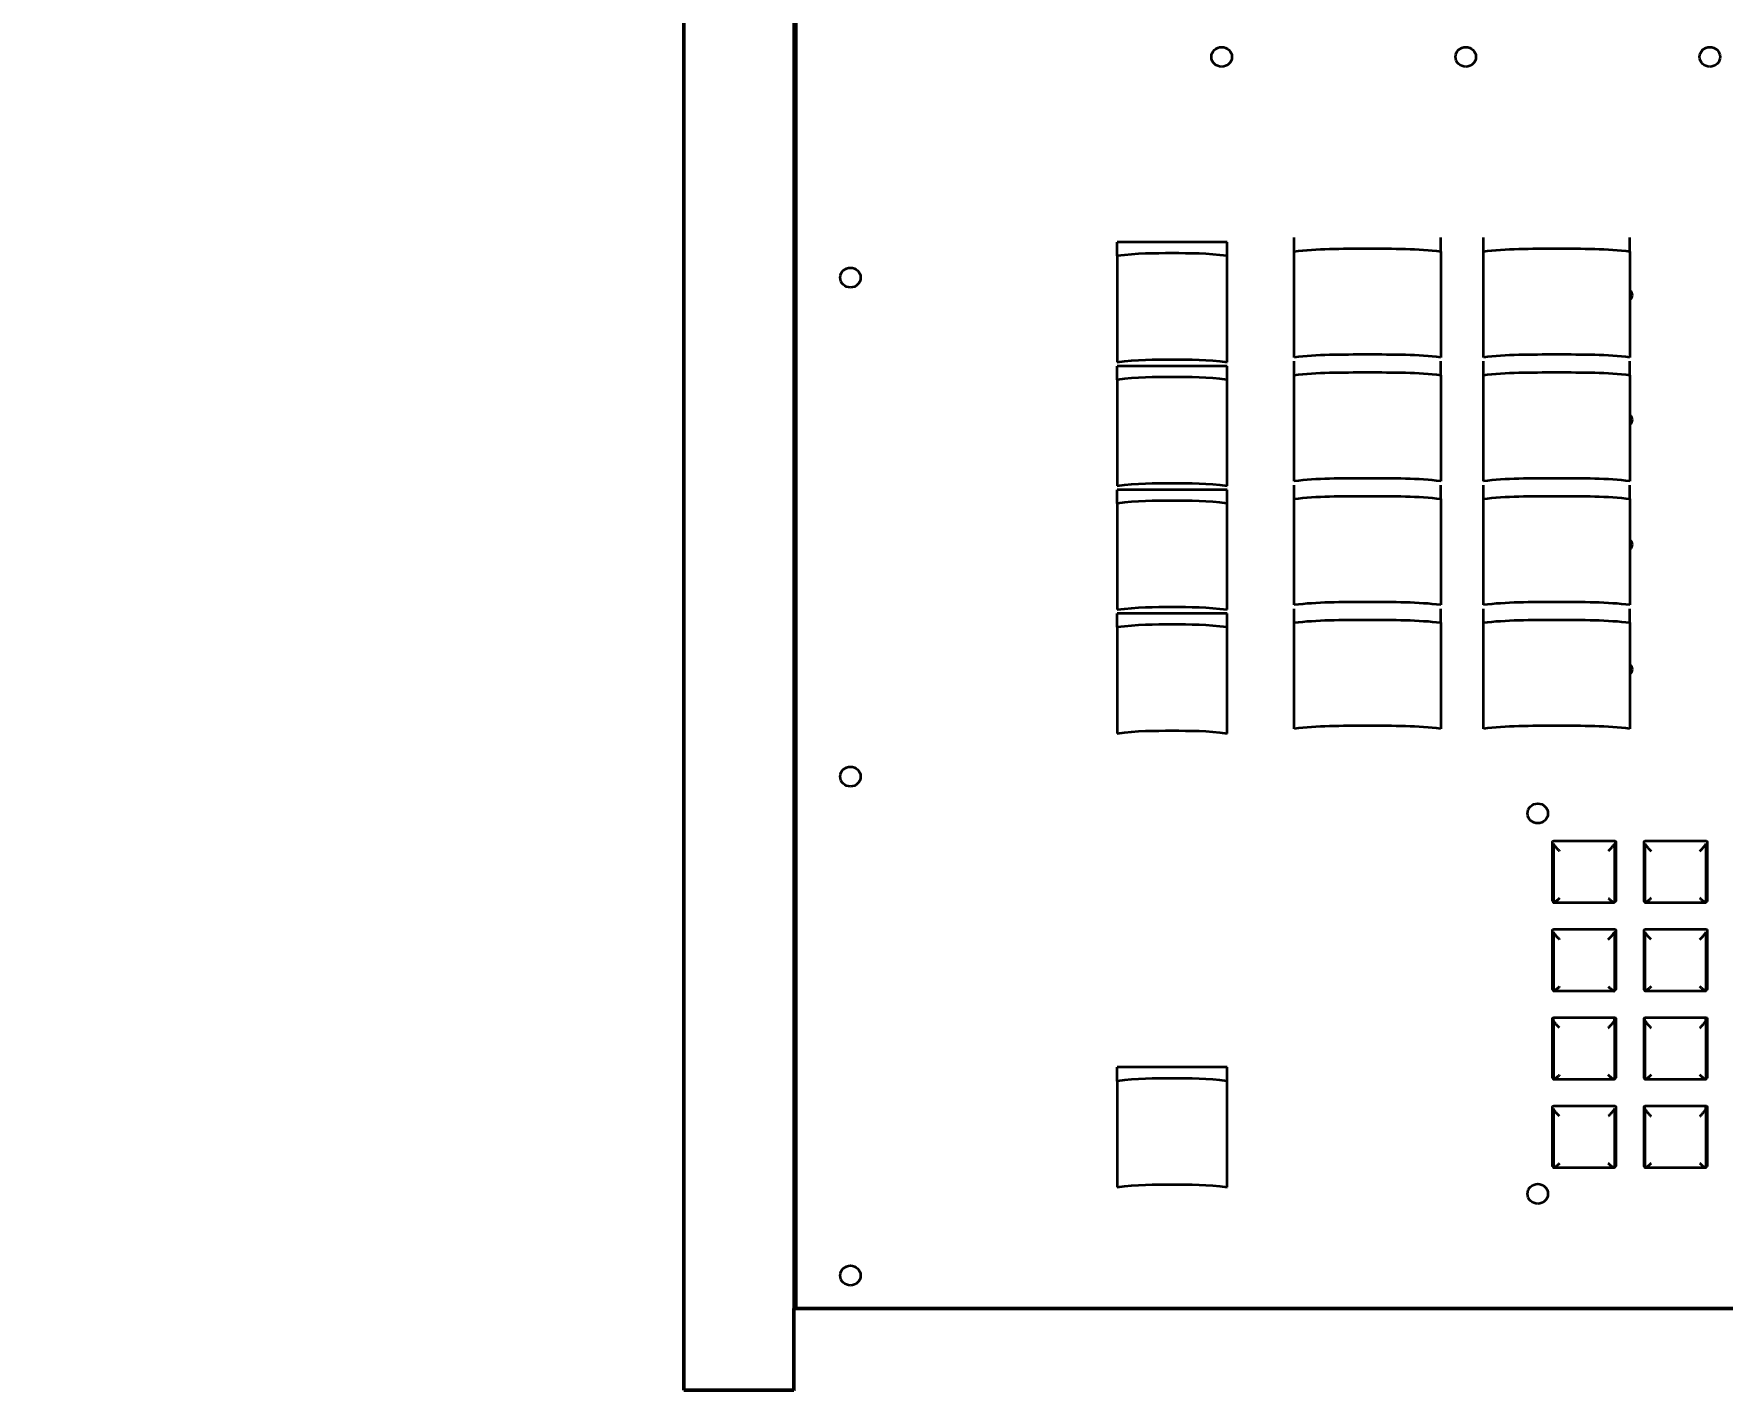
# Model space of a CAD drawing. Header units: inches. Extents: x 25 to 188, y -279 to -12.
# Drawn here: x 24.9 to 85.4, y -112.7 to -64 of the extents above; entities that cross this region are included whole.
import ezdxf

# ---------------------------------------------------------------- set-up
doc = ezdxf.new("R2010")
doc.units = ezdxf.units.IN
doc.header["$MEASUREMENT"] = 0
doc.layers.add('front panel', color=7, linetype='Continuous')

# ---------------------------------------------------------------- blocks, each defined once
blk = doc.blocks.new('block 3')
at = {"layer": 'front panel', "color": 7, "lineweight": 50, "true_color": 0xffffff}
for points in [[(48.207, -112.32), (48.207, -34.125)], [(52.146, -112.32), (52.146, -109.732)], [(52.226, -109.732), (157.846, -109.732)], [(52.146, -112.665), (48.207, -112.665)]]:
    blk.add_lwpolyline(points, dxfattribs=at)
at = {"layer": 'front panel', "color": 7, "lineweight": 35, "true_color": 0xffffff}
for points in [[(48.207, -112.32), (48.207, -34.125)], [(52.146, -109.732), (52.146, -36.634)], [(52.226, -36.634), (52.226, -109.732)], [(70.092, -71.812), (70.092, -71.315)], [(75.345, -71.812), (75.345, -71.315)], [(76.877, -71.812), (76.877, -71.315)], [(82.13, -71.812), (82.13, -71.315)], [(63.746, -71.979), (63.746, -71.485)], [(67.685, -71.485), (63.746, -71.485)], [(63.746, -71.979), (63.746, -75.784)], [(67.685, -71.979), (67.685, -71.485)], [(67.685, -75.784), (67.685, -71.979)], [(70.092, -75.617), (70.092, -71.812)], [(75.345, -71.812), (75.345, -75.617)], [(76.877, -75.617), (76.877, -71.812)], [(82.13, -71.812), (82.13, -75.617)], [(63.746, -76.418), (63.746, -75.925)], [(67.685, -75.925), (63.746, -75.925)], [(67.685, -76.418), (67.685, -75.925)], [(70.092, -76.252), (70.092, -75.755)], [(70.092, -80.057), (70.092, -76.252)], [(75.345, -76.252), (75.345, -75.755)], [(75.345, -76.252), (75.345, -80.057)], [(76.877, -76.252), (76.877, -75.755)], [(76.877, -80.057), (76.877, -76.252)], [(82.13, -76.252), (82.13, -75.755)], [(82.13, -76.252), (82.13, -80.057)], [(63.746, -76.418), (63.746, -80.223)], [(67.685, -80.223), (67.685, -76.418)], [(63.746, -80.858), (63.746, -80.364)], [(67.685, -80.364), (63.746, -80.364)], [(67.685, -80.858), (67.685, -80.364)], [(70.092, -80.691), (70.092, -80.194)], [(75.345, -80.691), (75.345, -80.194)], [(76.877, -80.691), (76.877, -80.194)], [(82.13, -80.691), (82.13, -80.194)], [(63.746, -80.858), (63.746, -84.663)], [(67.685, -84.663), (67.685, -80.858)], [(70.092, -84.496), (70.092, -80.691)], [(75.345, -80.691), (75.345, -84.496)], [(76.877, -84.496), (76.877, -80.691)], [(82.13, -80.691), (82.13, -84.496)], [(70.092, -85.13), (70.092, -84.633)], [(75.345, -85.13), (75.345, -84.633)], [(76.877, -85.13), (76.877, -84.633)], [(82.13, -85.13), (82.13, -84.633)], [(63.746, -85.297), (63.746, -84.803)], [(67.685, -84.803), (63.746, -84.803)], [(63.746, -85.297), (63.746, -89.102)], [(67.685, -85.297), (67.685, -84.803)], [(67.685, -89.102), (67.685, -85.297)], [(70.092, -88.936), (70.092, -85.13)], [(75.345, -85.13), (75.345, -88.936)], [(76.877, -88.936), (76.877, -85.13)], [(82.13, -85.13), (82.13, -88.936)], [(79.357, -95.105), (79.357, -92.991)], [(79.384, -93.055), (79.384, -95.169)], [(79.396, -92.953), (81.584, -92.953)], [(81.573, -93.055), (81.573, -95.169)], [(81.623, -92.991), (81.623, -95.105)], [(82.635, -95.105), (82.635, -92.991)], [(82.667, -93.055), (82.667, -95.169)], [(82.674, -92.953), (84.863, -92.953)], [(84.856, -93.055), (84.856, -95.169)], [(84.901, -92.991), (84.901, -95.105)], [(81.566, -95.177), (79.392, -95.177)], [(81.584, -95.142), (81.573, -95.142)], [(84.848, -95.177), (82.675, -95.177)], [(84.863, -95.142), (84.856, -95.142)], [(79.357, -98.276), (79.357, -96.161)], [(79.384, -96.226), (79.384, -98.34)], [(79.396, -96.124), (81.584, -96.124)], [(81.573, -96.226), (81.573, -98.34)], [(81.623, -96.161), (81.623, -98.276)], [(82.635, -98.276), (82.635, -96.161)], [(82.667, -96.226), (82.667, -98.34)], [(82.674, -96.124), (84.863, -96.124)], [(84.856, -96.226), (84.856, -98.34)], [(84.901, -96.161), (84.901, -98.276)], [(81.566, -98.347), (79.392, -98.347)], [(81.584, -98.313), (81.573, -98.313)], [(84.848, -98.347), (82.675, -98.347)], [(84.863, -98.313), (84.856, -98.313)], [(79.384, -99.397), (79.384, -99.297)], [(79.396, -99.295), (81.584, -99.295)], [(81.573, -99.397), (81.573, -99.295)], [(82.667, -99.397), (82.667, -99.296)], [(82.674, -99.295), (84.863, -99.295)], [(84.856, -99.397), (84.856, -99.295)], [(79.357, -101.446), (79.357, -99.332)], [(79.384, -99.397), (79.384, -101.511)], [(81.573, -99.397), (81.573, -101.511)], [(81.623, -99.332), (81.623, -101.446)], [(82.635, -101.446), (82.635, -99.332)], [(82.667, -99.397), (82.667, -101.511)], [(84.856, -99.397), (84.856, -101.511)], [(84.901, -99.332), (84.901, -101.446)], [(63.746, -101.575), (63.746, -101.081)], [(67.685, -101.081), (63.746, -101.081)], [(67.685, -101.575), (67.685, -101.081)], [(63.746, -101.575), (63.746, -105.38)], [(67.685, -105.38), (67.685, -101.575)], [(81.566, -101.518), (79.392, -101.518)], [(81.584, -101.484), (81.573, -101.484)], [(84.848, -101.518), (82.675, -101.518)], [(84.863, -101.484), (84.856, -101.484)], [(79.357, -104.617), (79.357, -102.503)], [(79.384, -102.568), (79.384, -104.682)], [(79.396, -102.466), (81.584, -102.466)], [(81.573, -102.568), (81.573, -104.682)], [(81.623, -102.503), (81.623, -104.617)], [(82.635, -104.617), (82.635, -102.503)], [(82.667, -102.568), (82.667, -102.467)], [(82.667, -102.568), (82.667, -104.682)], [(82.674, -102.466), (84.863, -102.466)], [(84.856, -102.568), (84.856, -102.466)], [(84.856, -102.568), (84.856, -104.682)], [(84.901, -102.503), (84.901, -104.617)], [(81.566, -104.689), (79.392, -104.689)], [(81.584, -104.655), (81.573, -104.655)], [(84.848, -104.689), (82.675, -104.689)], [(84.863, -104.655), (84.856, -104.655)], [(52.146, -112.32), (52.146, -109.732)], [(52.226, -109.732), (157.846, -109.732)], [(52.146, -112.665), (48.207, -112.665)]]:
    blk.add_lwpolyline(points, dxfattribs=at)
at = {"layer": 'front panel', "color": 168, "lineweight": 50, "true_color": 0x0b0b0c}
blk.add_lwpolyline([(52.146, -109.732), (52.226, -109.732)], dxfattribs=at)
at = {"layer": 'front panel', "color": 168, "lineweight": 35, "true_color": 0x0b0b0c}
blk.add_lwpolyline([(52.146, -109.732), (52.226, -109.732)], dxfattribs=at)
at = {"layer": 'front panel', "color": 7, "lineweight": 35, "true_color": 0xffffff}
for points, knots in [([(67.121, -64.837), (67.121, -64.642), (67.286, -64.483), (67.488, -64.483), (67.69, -64.483), (67.855, -64.642), (67.855, -64.837)], [0, 0, 0, 0, 1, 1, 1, 2, 2, 2, 2]), ([(75.875, -64.837), (75.875, -64.642), (76.04, -64.483), (76.242, -64.483), (76.445, -64.483), (76.609, -64.642), (76.609, -64.837)], [0, 0, 0, 0, 1, 1, 1, 2, 2, 2, 2]), ([(84.63, -64.837), (84.63, -64.642), (84.794, -64.483), (84.997, -64.483), (85.199, -64.483), (85.363, -64.642), (85.363, -64.837)], [0, 0, 0, 0, 1, 1, 1, 2, 2, 2, 2]), ([(67.685, -71.979), (66.987, -71.882), (66.351, -71.882), (65.715, -71.882), (65.08, -71.882), (64.444, -71.882), (63.746, -71.979)], [0, 0, 0, 0, 1, 1, 1, 2, 2, 2, 2]), ([(70.092, -71.812), (70.882, -71.712), (71.8, -71.712), (72.719, -71.712), (73.637, -71.712), (74.556, -71.712), (75.345, -71.812)], [0, 0, 0, 0, 1, 1, 1, 2, 2, 2, 2]), ([(76.877, -71.812), (77.666, -71.712), (78.585, -71.712), (79.503, -71.712), (80.422, -71.712), (81.34, -71.712), (82.13, -71.812)], [0, 0, 0, 0, 1, 1, 1, 2, 2, 2, 2]), ([(53.808, -72.754), (53.808, -72.559), (53.973, -72.4), (54.175, -72.4), (54.377, -72.4), (54.542, -72.559), (54.542, -72.754)], [0, 0, 0, 0, 1, 1, 1, 2, 2, 2, 2]), ([(63.746, -75.784), (64.444, -75.687), (65.08, -75.687), (65.715, -75.687), (66.351, -75.687), (66.987, -75.687), (67.685, -75.784)], [0, 0, 0, 0, 1, 1, 1, 2, 2, 2, 2]), ([(75.345, -75.617), (74.556, -75.517), (73.637, -75.517), (72.719, -75.517), (71.8, -75.517), (70.882, -75.517), (70.092, -75.617)], [0, 0, 0, 0, 1, 1, 1, 2, 2, 2, 2]), ([(82.13, -75.617), (81.34, -75.517), (80.422, -75.517), (79.503, -75.517), (78.585, -75.517), (77.666, -75.517), (76.877, -75.617)], [0, 0, 0, 0, 1, 1, 1, 2, 2, 2, 2]), ([(70.092, -76.252), (70.882, -76.151), (71.8, -76.151), (72.719, -76.151), (73.637, -76.151), (74.556, -76.151), (75.345, -76.252)], [0, 0, 0, 0, 1, 1, 1, 2, 2, 2, 2]), ([(76.877, -76.252), (77.666, -76.151), (78.585, -76.151), (79.503, -76.151), (80.422, -76.151), (81.34, -76.151), (82.13, -76.252)], [0, 0, 0, 0, 1, 1, 1, 2, 2, 2, 2]), ([(67.685, -76.418), (66.987, -76.321), (66.351, -76.321), (65.715, -76.321), (65.08, -76.321), (64.444, -76.321), (63.746, -76.418)], [0, 0, 0, 0, 1, 1, 1, 2, 2, 2, 2]), ([(63.746, -80.223), (64.444, -80.126), (65.08, -80.126), (65.715, -80.126), (66.351, -80.126), (66.987, -80.126), (67.685, -80.223)], [0, 0, 0, 0, 1, 1, 1, 2, 2, 2, 2]), ([(75.345, -80.057), (74.556, -79.956), (73.637, -79.956), (72.719, -79.956), (71.8, -79.956), (70.882, -79.956), (70.092, -80.057)], [0, 0, 0, 0, 1, 1, 1, 2, 2, 2, 2]), ([(82.13, -80.057), (81.34, -79.956), (80.422, -79.956), (79.503, -79.956), (78.585, -79.956), (77.666, -79.956), (76.877, -80.057)], [0, 0, 0, 0, 1, 1, 1, 2, 2, 2, 2]), ([(67.685, -80.858), (66.987, -80.76), (66.351, -80.76), (65.715, -80.76), (65.08, -80.76), (64.444, -80.76), (63.746, -80.858)], [0, 0, 0, 0, 1, 1, 1, 2, 2, 2, 2]), ([(70.092, -80.691), (70.882, -80.591), (71.8, -80.591), (72.719, -80.591), (73.637, -80.591), (74.556, -80.591), (75.345, -80.691)], [0, 0, 0, 0, 1, 1, 1, 2, 2, 2, 2]), ([(76.877, -80.691), (77.666, -80.591), (78.585, -80.591), (79.503, -80.591), (80.422, -80.591), (81.34, -80.591), (82.13, -80.691)], [0, 0, 0, 0, 1, 1, 1, 2, 2, 2, 2]), ([(63.746, -84.663), (64.444, -84.566), (65.08, -84.566), (65.715, -84.566), (66.351, -84.566), (66.987, -84.566), (67.685, -84.663)], [0, 0, 0, 0, 1, 1, 1, 2, 2, 2, 2]), ([(75.345, -84.496), (74.556, -84.396), (73.637, -84.396), (72.719, -84.396), (71.8, -84.396), (70.882, -84.396), (70.092, -84.496)], [0, 0, 0, 0, 1, 1, 1, 2, 2, 2, 2]), ([(82.13, -84.496), (81.34, -84.396), (80.422, -84.396), (79.503, -84.396), (78.585, -84.396), (77.666, -84.396), (76.877, -84.496)], [0, 0, 0, 0, 1, 1, 1, 2, 2, 2, 2]), ([(67.685, -85.297), (66.987, -85.2), (66.351, -85.2), (65.715, -85.2), (65.08, -85.2), (64.444, -85.2), (63.746, -85.297)], [0, 0, 0, 0, 1, 1, 1, 2, 2, 2, 2]), ([(70.092, -85.13), (70.882, -85.03), (71.8, -85.03), (72.719, -85.03), (73.637, -85.03), (74.556, -85.03), (75.345, -85.13)], [0, 0, 0, 0, 1, 1, 1, 2, 2, 2, 2]), ([(76.877, -85.13), (77.666, -85.03), (78.585, -85.03), (79.503, -85.03), (80.422, -85.03), (81.34, -85.03), (82.13, -85.13)], [0, 0, 0, 0, 1, 1, 1, 2, 2, 2, 2]), ([(63.746, -89.102), (64.444, -89.005), (65.08, -89.005), (65.715, -89.005), (66.351, -89.005), (66.987, -89.005), (67.685, -89.102)], [0, 0, 0, 0, 1, 1, 1, 2, 2, 2, 2]), ([(75.345, -88.936), (74.556, -88.835), (73.637, -88.835), (72.719, -88.835), (71.8, -88.835), (70.882, -88.835), (70.092, -88.936)], [0, 0, 0, 0, 1, 1, 1, 2, 2, 2, 2]), ([(82.13, -88.936), (81.34, -88.835), (80.422, -88.835), (79.503, -88.835), (78.585, -88.835), (77.666, -88.835), (76.877, -88.936)], [0, 0, 0, 0, 1, 1, 1, 2, 2, 2, 2]), ([(53.808, -90.652), (53.808, -90.457), (53.973, -90.298), (54.175, -90.298), (54.377, -90.298), (54.542, -90.457), (54.542, -90.652)], [0, 0, 0, 0, 1, 1, 1, 2, 2, 2, 2]), ([(78.457, -91.972), (78.457, -91.776), (78.622, -91.617), (78.824, -91.617), (79.026, -91.617), (79.191, -91.776), (79.191, -91.972)], [0, 0, 0, 0, 1, 1, 1, 2, 2, 2, 2]), ([(79.384, -93.055), (79.384, -93.058), (79.385, -93.062), (79.387, -93.067), (79.389, -93.072), (79.392, -93.078), (79.396, -93.085), (79.401, -93.093), (79.406, -93.101), (79.412, -93.11), (79.419, -93.119), (79.427, -93.13), (79.435, -93.14), (79.444, -93.151), (79.453, -93.163), (79.463, -93.175), (79.474, -93.187), (79.485, -93.2), (79.496, -93.212), (79.508, -93.225), (79.52, -93.238), (79.532, -93.251), (79.544, -93.263), (79.556, -93.276), (79.568, -93.288), (79.58, -93.3), (79.592, -93.312), (79.603, -93.323)], [0, 0, 0, 0, 1, 1, 1, 2, 2, 2, 3, 3, 3, 4, 4, 4, 5, 5, 5, 6, 6, 6, 7, 7, 7, 8, 8, 8, 9, 9, 9, 9]), ([(81.573, -93.055), (81.573, -93.058), (81.572, -93.062), (81.57, -93.067), (81.568, -93.072), (81.565, -93.078), (81.561, -93.085), (81.557, -93.093), (81.551, -93.101), (81.545, -93.11), (81.538, -93.119), (81.531, -93.13), (81.522, -93.14), (81.514, -93.151), (81.504, -93.163), (81.494, -93.175), (81.484, -93.187), (81.472, -93.2), (81.461, -93.212), (81.45, -93.225), (81.438, -93.238), (81.426, -93.251), (81.414, -93.263), (81.402, -93.276), (81.389, -93.288), (81.378, -93.3), (81.366, -93.312), (81.354, -93.323)], [0, 0, 0, 0, 1, 1, 1, 2, 2, 2, 3, 3, 3, 4, 4, 4, 5, 5, 5, 6, 6, 6, 7, 7, 7, 8, 8, 8, 9, 9, 9, 9]), ([(82.667, -93.055), (82.667, -93.058), (82.668, -93.062), (82.67, -93.067), (82.672, -93.072), (82.675, -93.078), (82.679, -93.085), (82.684, -93.093), (82.689, -93.101), (82.695, -93.11), (82.702, -93.119), (82.71, -93.13), (82.718, -93.14), (82.727, -93.151), (82.736, -93.163), (82.746, -93.175), (82.757, -93.187), (82.768, -93.2), (82.779, -93.212), (82.791, -93.225), (82.803, -93.238), (82.815, -93.251), (82.827, -93.263), (82.839, -93.276), (82.851, -93.288), (82.863, -93.3), (82.874, -93.312), (82.886, -93.323)], [0, 0, 0, 0, 1, 1, 1, 2, 2, 2, 3, 3, 3, 4, 4, 4, 5, 5, 5, 6, 6, 6, 7, 7, 7, 8, 8, 8, 9, 9, 9, 9]), ([(84.637, -93.323), (84.649, -93.312), (84.661, -93.3), (84.672, -93.288), (84.684, -93.276), (84.697, -93.263), (84.709, -93.251), (84.721, -93.238), (84.732, -93.225), (84.744, -93.212), (84.755, -93.2), (84.766, -93.187), (84.777, -93.175), (84.787, -93.163), (84.796, -93.151), (84.805, -93.14), (84.814, -93.13), (84.821, -93.119), (84.828, -93.11), (84.834, -93.101), (84.839, -93.093), (84.844, -93.085), (84.848, -93.078), (84.851, -93.072), (84.853, -93.067), (84.855, -93.062), (84.856, -93.058), (84.856, -93.055)], [0, 0, 0, 0, 1, 1, 1, 2, 2, 2, 3, 3, 3, 4, 4, 4, 5, 5, 5, 6, 6, 6, 7, 7, 7, 8, 8, 8, 9, 9, 9, 9]), ([(79.603, -95.014), (79.592, -95.026), (79.58, -95.037), (79.568, -95.048), (79.556, -95.059), (79.544, -95.07), (79.532, -95.08), (79.52, -95.091), (79.508, -95.101), (79.496, -95.11), (79.485, -95.12), (79.474, -95.128), (79.463, -95.136), (79.453, -95.144), (79.444, -95.151), (79.435, -95.156), (79.427, -95.162), (79.419, -95.166), (79.412, -95.17), (79.406, -95.173), (79.401, -95.175), (79.396, -95.176), (79.395, -95.176), (79.393, -95.177), (79.392, -95.177)], [0, 0, 0, 0, 1, 1, 1, 2, 2, 2, 3, 3, 3, 4, 4, 4, 5, 5, 5, 6, 6, 6, 7, 7, 7, 8, 8, 8, 8]), ([(81.354, -95.014), (81.366, -95.026), (81.378, -95.037), (81.389, -95.048), (81.402, -95.059), (81.414, -95.07), (81.426, -95.08), (81.438, -95.091), (81.45, -95.101), (81.461, -95.11), (81.472, -95.12), (81.484, -95.128), (81.494, -95.136), (81.504, -95.144), (81.514, -95.151), (81.522, -95.156), (81.531, -95.162), (81.538, -95.166), (81.545, -95.17), (81.551, -95.173), (81.557, -95.175), (81.561, -95.176), (81.563, -95.176), (81.564, -95.177), (81.566, -95.177)], [0, 0, 0, 0, 1, 1, 1, 2, 2, 2, 3, 3, 3, 4, 4, 4, 5, 5, 5, 6, 6, 6, 7, 7, 7, 8, 8, 8, 8]), ([(82.886, -95.014), (82.874, -95.026), (82.863, -95.037), (82.851, -95.048), (82.839, -95.059), (82.827, -95.07), (82.815, -95.08), (82.803, -95.091), (82.791, -95.101), (82.779, -95.11), (82.768, -95.12), (82.757, -95.128), (82.746, -95.136), (82.736, -95.144), (82.727, -95.151), (82.718, -95.156), (82.71, -95.162), (82.702, -95.166), (82.695, -95.17), (82.689, -95.173), (82.684, -95.175), (82.679, -95.176), (82.678, -95.176), (82.676, -95.177), (82.675, -95.177)], [0, 0, 0, 0, 1, 1, 1, 2, 2, 2, 3, 3, 3, 4, 4, 4, 5, 5, 5, 6, 6, 6, 7, 7, 7, 8, 8, 8, 8]), ([(84.848, -95.177), (84.847, -95.177), (84.846, -95.176), (84.844, -95.176), (84.839, -95.175), (84.834, -95.173), (84.828, -95.17), (84.821, -95.166), (84.814, -95.162), (84.805, -95.156), (84.796, -95.151), (84.787, -95.144), (84.777, -95.136), (84.766, -95.128), (84.755, -95.12), (84.744, -95.11), (84.732, -95.101), (84.721, -95.091), (84.709, -95.08), (84.697, -95.07), (84.684, -95.059), (84.672, -95.048), (84.661, -95.037), (84.649, -95.026), (84.637, -95.014)], [0, 0, 0, 0, 1, 1, 1, 2, 2, 2, 3, 3, 3, 4, 4, 4, 5, 5, 5, 6, 6, 6, 7, 7, 7, 8, 8, 8, 8]), ([(79.392, -95.177), (79.39, -95.177), (79.388, -95.176), (79.387, -95.175), (79.385, -95.174), (79.384, -95.172), (79.384, -95.169)], [0, 0, 0, 0, 1, 1, 1, 2, 2, 2, 2]), ([(81.566, -95.177), (81.567, -95.177), (81.569, -95.176), (81.57, -95.175), (81.572, -95.174), (81.573, -95.172), (81.573, -95.169)], [0, 0, 0, 0, 1, 1, 1, 2, 2, 2, 2]), ([(82.675, -95.177), (82.673, -95.177), (82.671, -95.176), (82.67, -95.175), (82.668, -95.174), (82.667, -95.172), (82.667, -95.169)], [0, 0, 0, 0, 1, 1, 1, 2, 2, 2, 2]), ([(84.856, -95.169), (84.856, -95.172), (84.855, -95.174), (84.853, -95.175), (84.852, -95.176), (84.85, -95.177), (84.848, -95.177)], [0, 0, 0, 0, 1, 1, 1, 2, 2, 2, 2]), ([(79.384, -96.226), (79.384, -96.229), (79.385, -96.233), (79.387, -96.238), (79.389, -96.243), (79.392, -96.249), (79.396, -96.256), (79.401, -96.264), (79.406, -96.272), (79.412, -96.281), (79.419, -96.29), (79.427, -96.301), (79.435, -96.311), (79.444, -96.322), (79.453, -96.334), (79.463, -96.346), (79.474, -96.358), (79.485, -96.371), (79.496, -96.383), (79.508, -96.396), (79.52, -96.409), (79.532, -96.422), (79.544, -96.434), (79.556, -96.447), (79.568, -96.459), (79.58, -96.471), (79.592, -96.483), (79.603, -96.494)], [0, 0, 0, 0, 1, 1, 1, 2, 2, 2, 3, 3, 3, 4, 4, 4, 5, 5, 5, 6, 6, 6, 7, 7, 7, 8, 8, 8, 9, 9, 9, 9]), ([(81.354, -96.494), (81.366, -96.483), (81.378, -96.471), (81.389, -96.459), (81.402, -96.447), (81.414, -96.434), (81.426, -96.422), (81.438, -96.409), (81.45, -96.396), (81.461, -96.383), (81.472, -96.371), (81.484, -96.358), (81.494, -96.346), (81.504, -96.334), (81.514, -96.322), (81.522, -96.311), (81.531, -96.301), (81.538, -96.29), (81.545, -96.281), (81.551, -96.272), (81.557, -96.264), (81.561, -96.256), (81.565, -96.249), (81.568, -96.243), (81.57, -96.238), (81.572, -96.233), (81.573, -96.229), (81.573, -96.226)], [0, 0, 0, 0, 1, 1, 1, 2, 2, 2, 3, 3, 3, 4, 4, 4, 5, 5, 5, 6, 6, 6, 7, 7, 7, 8, 8, 8, 9, 9, 9, 9]), ([(82.886, -96.494), (82.874, -96.483), (82.863, -96.471), (82.851, -96.459), (82.839, -96.447), (82.827, -96.434), (82.815, -96.422), (82.803, -96.409), (82.791, -96.396), (82.779, -96.383), (82.768, -96.371), (82.757, -96.358), (82.746, -96.346), (82.736, -96.334), (82.727, -96.322), (82.718, -96.311), (82.71, -96.301), (82.702, -96.29), (82.695, -96.281), (82.689, -96.272), (82.684, -96.264), (82.679, -96.256), (82.675, -96.249), (82.672, -96.243), (82.67, -96.238), (82.668, -96.233), (82.667, -96.229), (82.667, -96.226)], [0, 0, 0, 0, 1, 1, 1, 2, 2, 2, 3, 3, 3, 4, 4, 4, 5, 5, 5, 6, 6, 6, 7, 7, 7, 8, 8, 8, 9, 9, 9, 9]), ([(84.637, -96.494), (84.649, -96.483), (84.661, -96.471), (84.672, -96.459), (84.684, -96.447), (84.697, -96.434), (84.709, -96.422), (84.721, -96.409), (84.732, -96.396), (84.744, -96.383), (84.755, -96.371), (84.766, -96.358), (84.777, -96.346), (84.787, -96.334), (84.796, -96.322), (84.805, -96.311), (84.814, -96.301), (84.821, -96.29), (84.828, -96.281), (84.834, -96.272), (84.839, -96.264), (84.844, -96.256), (84.848, -96.249), (84.851, -96.243), (84.853, -96.238), (84.855, -96.233), (84.856, -96.229), (84.856, -96.226)], [0, 0, 0, 0, 1, 1, 1, 2, 2, 2, 3, 3, 3, 4, 4, 4, 5, 5, 5, 6, 6, 6, 7, 7, 7, 8, 8, 8, 9, 9, 9, 9]), ([(79.392, -98.347), (79.39, -98.347), (79.388, -98.347), (79.387, -98.346), (79.385, -98.345), (79.384, -98.343), (79.384, -98.34)], [0, 0, 0, 0, 1, 1, 1, 2, 2, 2, 2]), ([(79.603, -98.185), (79.592, -98.197), (79.58, -98.208), (79.568, -98.219), (79.556, -98.23), (79.544, -98.241), (79.532, -98.251), (79.52, -98.262), (79.508, -98.272), (79.496, -98.281), (79.485, -98.291), (79.474, -98.299), (79.463, -98.307), (79.453, -98.315), (79.444, -98.322), (79.435, -98.327), (79.427, -98.333), (79.419, -98.337), (79.412, -98.341), (79.406, -98.344), (79.401, -98.346), (79.396, -98.347), (79.395, -98.347), (79.393, -98.347), (79.392, -98.347)], [0, 0, 0, 0, 1, 1, 1, 2, 2, 2, 3, 3, 3, 4, 4, 4, 5, 5, 5, 6, 6, 6, 7, 7, 7, 8, 8, 8, 8]), ([(81.354, -98.185), (81.366, -98.197), (81.378, -98.208), (81.389, -98.219), (81.402, -98.23), (81.414, -98.241), (81.426, -98.251), (81.438, -98.262), (81.45, -98.272), (81.461, -98.281), (81.472, -98.291), (81.484, -98.299), (81.494, -98.307), (81.504, -98.315), (81.514, -98.322), (81.522, -98.327), (81.531, -98.333), (81.538, -98.337), (81.545, -98.341), (81.551, -98.344), (81.557, -98.346), (81.561, -98.347), (81.563, -98.347), (81.564, -98.347), (81.566, -98.347)], [0, 0, 0, 0, 1, 1, 1, 2, 2, 2, 3, 3, 3, 4, 4, 4, 5, 5, 5, 6, 6, 6, 7, 7, 7, 8, 8, 8, 8]), ([(81.566, -98.347), (81.567, -98.347), (81.569, -98.347), (81.57, -98.346), (81.572, -98.345), (81.573, -98.343), (81.573, -98.34)], [0, 0, 0, 0, 1, 1, 1, 2, 2, 2, 2]), ([(82.675, -98.347), (82.673, -98.347), (82.671, -98.347), (82.67, -98.346), (82.668, -98.345), (82.667, -98.343), (82.667, -98.34)], [0, 0, 0, 0, 1, 1, 1, 2, 2, 2, 2]), ([(82.886, -98.185), (82.874, -98.197), (82.863, -98.208), (82.851, -98.219), (82.839, -98.23), (82.827, -98.241), (82.815, -98.251), (82.803, -98.262), (82.791, -98.272), (82.779, -98.281), (82.768, -98.291), (82.757, -98.299), (82.746, -98.307), (82.736, -98.315), (82.727, -98.322), (82.718, -98.327), (82.71, -98.333), (82.702, -98.337), (82.695, -98.341), (82.689, -98.344), (82.684, -98.346), (82.679, -98.347), (82.678, -98.347), (82.676, -98.347), (82.675, -98.347)], [0, 0, 0, 0, 1, 1, 1, 2, 2, 2, 3, 3, 3, 4, 4, 4, 5, 5, 5, 6, 6, 6, 7, 7, 7, 8, 8, 8, 8]), ([(84.848, -98.347), (84.847, -98.347), (84.846, -98.347), (84.844, -98.347), (84.839, -98.346), (84.834, -98.344), (84.828, -98.341), (84.821, -98.337), (84.814, -98.333), (84.805, -98.327), (84.796, -98.322), (84.787, -98.315), (84.777, -98.307), (84.766, -98.299), (84.755, -98.291), (84.744, -98.281), (84.732, -98.272), (84.721, -98.262), (84.709, -98.251), (84.697, -98.241), (84.684, -98.23), (84.672, -98.219), (84.661, -98.208), (84.649, -98.197), (84.637, -98.185)], [0, 0, 0, 0, 1, 1, 1, 2, 2, 2, 3, 3, 3, 4, 4, 4, 5, 5, 5, 6, 6, 6, 7, 7, 7, 8, 8, 8, 8]), ([(84.856, -98.34), (84.856, -98.343), (84.855, -98.345), (84.853, -98.346), (84.852, -98.347), (84.85, -98.347), (84.848, -98.347)], [0, 0, 0, 0, 1, 1, 1, 2, 2, 2, 2]), ([(79.603, -99.665), (79.592, -99.654), (79.58, -99.642), (79.568, -99.63), (79.556, -99.618), (79.544, -99.605), (79.532, -99.593), (79.52, -99.58), (79.508, -99.567), (79.496, -99.554), (79.485, -99.542), (79.474, -99.529), (79.463, -99.517), (79.453, -99.505), (79.444, -99.493), (79.435, -99.482), (79.427, -99.472), (79.419, -99.461), (79.412, -99.452), (79.406, -99.443), (79.401, -99.435), (79.396, -99.427), (79.392, -99.42), (79.389, -99.414), (79.387, -99.409), (79.385, -99.404), (79.384, -99.4), (79.384, -99.397)], [0, 0, 0, 0, 1, 1, 1, 2, 2, 2, 3, 3, 3, 4, 4, 4, 5, 5, 5, 6, 6, 6, 7, 7, 7, 8, 8, 8, 9, 9, 9, 9]), ([(81.354, -99.665), (81.366, -99.654), (81.378, -99.642), (81.389, -99.63), (81.402, -99.618), (81.414, -99.605), (81.426, -99.593), (81.438, -99.58), (81.45, -99.567), (81.461, -99.554), (81.472, -99.542), (81.484, -99.529), (81.494, -99.517), (81.504, -99.505), (81.514, -99.493), (81.522, -99.482), (81.531, -99.472), (81.538, -99.461), (81.545, -99.452), (81.551, -99.443), (81.557, -99.435), (81.561, -99.427), (81.565, -99.42), (81.568, -99.414), (81.57, -99.409), (81.572, -99.404), (81.573, -99.4), (81.573, -99.397)], [0, 0, 0, 0, 1, 1, 1, 2, 2, 2, 3, 3, 3, 4, 4, 4, 5, 5, 5, 6, 6, 6, 7, 7, 7, 8, 8, 8, 9, 9, 9, 9]), ([(82.667, -99.397), (82.667, -99.4), (82.668, -99.404), (82.67, -99.409), (82.672, -99.414), (82.675, -99.42), (82.679, -99.427), (82.684, -99.435), (82.689, -99.443), (82.695, -99.452), (82.702, -99.461), (82.71, -99.472), (82.718, -99.482), (82.727, -99.493), (82.736, -99.505), (82.746, -99.517), (82.757, -99.529), (82.768, -99.542), (82.779, -99.554), (82.791, -99.567), (82.803, -99.58), (82.815, -99.593), (82.827, -99.605), (82.839, -99.618), (82.851, -99.63), (82.863, -99.642), (82.874, -99.654), (82.886, -99.665)], [0, 0, 0, 0, 1, 1, 1, 2, 2, 2, 3, 3, 3, 4, 4, 4, 5, 5, 5, 6, 6, 6, 7, 7, 7, 8, 8, 8, 9, 9, 9, 9]), ([(84.637, -99.665), (84.649, -99.654), (84.661, -99.642), (84.672, -99.63), (84.684, -99.618), (84.697, -99.605), (84.709, -99.593), (84.721, -99.58), (84.732, -99.567), (84.744, -99.554), (84.755, -99.542), (84.766, -99.529), (84.777, -99.517), (84.787, -99.505), (84.796, -99.493), (84.805, -99.482), (84.814, -99.472), (84.821, -99.461), (84.828, -99.452), (84.834, -99.443), (84.839, -99.435), (84.844, -99.427), (84.848, -99.42), (84.851, -99.414), (84.853, -99.409), (84.855, -99.404), (84.856, -99.4), (84.856, -99.397)], [0, 0, 0, 0, 1, 1, 1, 2, 2, 2, 3, 3, 3, 4, 4, 4, 5, 5, 5, 6, 6, 6, 7, 7, 7, 8, 8, 8, 9, 9, 9, 9]), ([(67.685, -101.575), (66.987, -101.478), (66.351, -101.478), (65.715, -101.478), (65.08, -101.478), (64.444, -101.478), (63.746, -101.575)], [0, 0, 0, 0, 1, 1, 1, 2, 2, 2, 2]), ([(79.392, -101.518), (79.39, -101.518), (79.388, -101.518), (79.387, -101.517), (79.385, -101.516), (79.384, -101.514), (79.384, -101.511)], [0, 0, 0, 0, 1, 1, 1, 2, 2, 2, 2]), ([(79.603, -101.356), (79.592, -101.368), (79.58, -101.379), (79.568, -101.39), (79.556, -101.401), (79.544, -101.412), (79.532, -101.422), (79.52, -101.433), (79.508, -101.443), (79.496, -101.452), (79.485, -101.462), (79.474, -101.47), (79.463, -101.478), (79.453, -101.486), (79.444, -101.493), (79.435, -101.498), (79.427, -101.504), (79.419, -101.508), (79.412, -101.512), (79.406, -101.515), (79.401, -101.517), (79.396, -101.518), (79.395, -101.518), (79.393, -101.518), (79.392, -101.518)], [0, 0, 0, 0, 1, 1, 1, 2, 2, 2, 3, 3, 3, 4, 4, 4, 5, 5, 5, 6, 6, 6, 7, 7, 7, 8, 8, 8, 8]), ([(81.566, -101.518), (81.564, -101.518), (81.563, -101.518), (81.561, -101.518), (81.557, -101.517), (81.551, -101.515), (81.545, -101.512), (81.538, -101.508), (81.531, -101.504), (81.522, -101.498), (81.514, -101.493), (81.504, -101.486), (81.494, -101.478), (81.484, -101.47), (81.472, -101.462), (81.461, -101.452), (81.45, -101.443), (81.438, -101.433), (81.426, -101.422), (81.414, -101.412), (81.402, -101.401), (81.389, -101.39), (81.378, -101.379), (81.366, -101.368), (81.354, -101.356)], [0, 0, 0, 0, 1, 1, 1, 2, 2, 2, 3, 3, 3, 4, 4, 4, 5, 5, 5, 6, 6, 6, 7, 7, 7, 8, 8, 8, 8]), ([(81.573, -101.511), (81.573, -101.514), (81.572, -101.516), (81.57, -101.517), (81.569, -101.518), (81.567, -101.518), (81.566, -101.518)], [0, 0, 0, 0, 1, 1, 1, 2, 2, 2, 2]), ([(82.675, -101.518), (82.673, -101.518), (82.671, -101.518), (82.67, -101.517), (82.668, -101.516), (82.667, -101.514), (82.667, -101.511)], [0, 0, 0, 0, 1, 1, 1, 2, 2, 2, 2]), ([(82.886, -101.356), (82.874, -101.368), (82.863, -101.379), (82.851, -101.39), (82.839, -101.401), (82.827, -101.412), (82.815, -101.422), (82.803, -101.433), (82.791, -101.443), (82.779, -101.452), (82.768, -101.462), (82.757, -101.47), (82.746, -101.478), (82.736, -101.486), (82.727, -101.493), (82.718, -101.498), (82.71, -101.504), (82.702, -101.508), (82.695, -101.512), (82.689, -101.515), (82.684, -101.517), (82.679, -101.518), (82.678, -101.518), (82.676, -101.518), (82.675, -101.518)], [0, 0, 0, 0, 1, 1, 1, 2, 2, 2, 3, 3, 3, 4, 4, 4, 5, 5, 5, 6, 6, 6, 7, 7, 7, 8, 8, 8, 8]), ([(84.848, -101.518), (84.847, -101.518), (84.846, -101.518), (84.844, -101.518), (84.839, -101.517), (84.834, -101.515), (84.828, -101.512), (84.821, -101.508), (84.814, -101.504), (84.805, -101.498), (84.796, -101.493), (84.787, -101.486), (84.777, -101.478), (84.766, -101.47), (84.755, -101.462), (84.744, -101.452), (84.732, -101.443), (84.721, -101.433), (84.709, -101.422), (84.697, -101.412), (84.684, -101.401), (84.672, -101.39), (84.661, -101.379), (84.649, -101.368), (84.637, -101.356)], [0, 0, 0, 0, 1, 1, 1, 2, 2, 2, 3, 3, 3, 4, 4, 4, 5, 5, 5, 6, 6, 6, 7, 7, 7, 8, 8, 8, 8]), ([(84.856, -101.511), (84.856, -101.514), (84.855, -101.516), (84.853, -101.517), (84.852, -101.518), (84.85, -101.518), (84.848, -101.518)], [0, 0, 0, 0, 1, 1, 1, 2, 2, 2, 2]), ([(79.603, -102.836), (79.592, -102.825), (79.58, -102.813), (79.568, -102.801), (79.556, -102.789), (79.544, -102.776), (79.532, -102.764), (79.52, -102.751), (79.508, -102.738), (79.496, -102.725), (79.485, -102.713), (79.474, -102.7), (79.463, -102.688), (79.453, -102.676), (79.444, -102.664), (79.435, -102.653), (79.427, -102.642), (79.419, -102.632), (79.412, -102.623), (79.406, -102.614), (79.401, -102.606), (79.396, -102.598), (79.392, -102.591), (79.389, -102.585), (79.387, -102.58), (79.385, -102.575), (79.384, -102.571), (79.384, -102.568)], [0, 0, 0, 0, 1, 1, 1, 2, 2, 2, 3, 3, 3, 4, 4, 4, 5, 5, 5, 6, 6, 6, 7, 7, 7, 8, 8, 8, 9, 9, 9, 9]), ([(81.573, -102.568), (81.573, -102.571), (81.572, -102.575), (81.57, -102.58), (81.568, -102.585), (81.565, -102.591), (81.561, -102.598), (81.557, -102.606), (81.551, -102.614), (81.545, -102.623), (81.538, -102.632), (81.531, -102.642), (81.522, -102.653), (81.514, -102.664), (81.504, -102.676), (81.494, -102.688), (81.484, -102.7), (81.472, -102.713), (81.461, -102.725), (81.45, -102.738), (81.438, -102.751), (81.426, -102.764), (81.414, -102.776), (81.402, -102.789), (81.389, -102.801), (81.378, -102.813), (81.366, -102.825), (81.354, -102.836)], [0, 0, 0, 0, 1, 1, 1, 2, 2, 2, 3, 3, 3, 4, 4, 4, 5, 5, 5, 6, 6, 6, 7, 7, 7, 8, 8, 8, 9, 9, 9, 9]), ([(82.667, -102.568), (82.667, -102.571), (82.668, -102.575), (82.67, -102.58), (82.672, -102.585), (82.675, -102.591), (82.679, -102.598), (82.684, -102.606), (82.689, -102.614), (82.695, -102.623), (82.702, -102.632), (82.71, -102.642), (82.718, -102.653), (82.727, -102.664), (82.736, -102.676), (82.746, -102.688), (82.757, -102.7), (82.768, -102.713), (82.779, -102.725), (82.791, -102.738), (82.803, -102.751), (82.815, -102.764), (82.827, -102.776), (82.839, -102.789), (82.851, -102.801), (82.863, -102.813), (82.874, -102.825), (82.886, -102.836)], [0, 0, 0, 0, 1, 1, 1, 2, 2, 2, 3, 3, 3, 4, 4, 4, 5, 5, 5, 6, 6, 6, 7, 7, 7, 8, 8, 8, 9, 9, 9, 9]), ([(84.637, -102.836), (84.649, -102.825), (84.661, -102.813), (84.672, -102.801), (84.684, -102.789), (84.697, -102.776), (84.709, -102.764), (84.721, -102.751), (84.732, -102.738), (84.744, -102.725), (84.755, -102.713), (84.766, -102.7), (84.777, -102.688), (84.787, -102.676), (84.796, -102.664), (84.805, -102.653), (84.814, -102.642), (84.821, -102.632), (84.828, -102.623), (84.834, -102.614), (84.839, -102.606), (84.844, -102.598), (84.848, -102.591), (84.851, -102.585), (84.853, -102.58), (84.855, -102.575), (84.856, -102.571), (84.856, -102.568)], [0, 0, 0, 0, 1, 1, 1, 2, 2, 2, 3, 3, 3, 4, 4, 4, 5, 5, 5, 6, 6, 6, 7, 7, 7, 8, 8, 8, 9, 9, 9, 9]), ([(79.392, -104.689), (79.39, -104.689), (79.388, -104.689), (79.387, -104.688), (79.385, -104.687), (79.384, -104.685), (79.384, -104.682)], [0, 0, 0, 0, 1, 1, 1, 2, 2, 2, 2]), ([(79.603, -104.527), (79.592, -104.539), (79.58, -104.55), (79.568, -104.561), (79.556, -104.572), (79.544, -104.583), (79.532, -104.593), (79.52, -104.604), (79.508, -104.614), (79.496, -104.623), (79.485, -104.633), (79.474, -104.641), (79.463, -104.649), (79.453, -104.657), (79.444, -104.664), (79.435, -104.669), (79.427, -104.675), (79.419, -104.679), (79.412, -104.683), (79.406, -104.686), (79.401, -104.688), (79.396, -104.689), (79.395, -104.689), (79.393, -104.689), (79.392, -104.689)], [0, 0, 0, 0, 1, 1, 1, 2, 2, 2, 3, 3, 3, 4, 4, 4, 5, 5, 5, 6, 6, 6, 7, 7, 7, 8, 8, 8, 8]), ([(81.566, -104.689), (81.564, -104.689), (81.563, -104.689), (81.561, -104.689), (81.557, -104.688), (81.551, -104.686), (81.545, -104.683), (81.538, -104.679), (81.531, -104.675), (81.522, -104.669), (81.514, -104.664), (81.504, -104.657), (81.494, -104.649), (81.484, -104.641), (81.472, -104.633), (81.461, -104.623), (81.45, -104.614), (81.438, -104.604), (81.426, -104.593), (81.414, -104.583), (81.402, -104.572), (81.389, -104.561), (81.378, -104.55), (81.366, -104.539), (81.354, -104.527)], [0, 0, 0, 0, 1, 1, 1, 2, 2, 2, 3, 3, 3, 4, 4, 4, 5, 5, 5, 6, 6, 6, 7, 7, 7, 8, 8, 8, 8]), ([(81.573, -104.682), (81.573, -104.685), (81.572, -104.687), (81.57, -104.688), (81.569, -104.689), (81.567, -104.689), (81.566, -104.689)], [0, 0, 0, 0, 1, 1, 1, 2, 2, 2, 2]), ([(82.675, -104.689), (82.673, -104.689), (82.671, -104.689), (82.67, -104.688), (82.668, -104.687), (82.667, -104.685), (82.667, -104.682)], [0, 0, 0, 0, 1, 1, 1, 2, 2, 2, 2]), ([(82.886, -104.527), (82.874, -104.539), (82.863, -104.55), (82.851, -104.561), (82.839, -104.572), (82.827, -104.583), (82.815, -104.593), (82.803, -104.604), (82.791, -104.614), (82.779, -104.623), (82.768, -104.633), (82.757, -104.641), (82.746, -104.649), (82.736, -104.657), (82.727, -104.664), (82.718, -104.669), (82.71, -104.675), (82.702, -104.679), (82.695, -104.683), (82.689, -104.686), (82.684, -104.688), (82.679, -104.689), (82.678, -104.689), (82.676, -104.689), (82.675, -104.689)], [0, 0, 0, 0, 1, 1, 1, 2, 2, 2, 3, 3, 3, 4, 4, 4, 5, 5, 5, 6, 6, 6, 7, 7, 7, 8, 8, 8, 8]), ([(84.848, -104.689), (84.847, -104.689), (84.846, -104.689), (84.844, -104.689), (84.839, -104.688), (84.834, -104.686), (84.828, -104.683), (84.821, -104.679), (84.814, -104.675), (84.805, -104.669), (84.796, -104.664), (84.787, -104.657), (84.777, -104.649), (84.766, -104.641), (84.755, -104.633), (84.744, -104.623), (84.732, -104.614), (84.721, -104.604), (84.709, -104.593), (84.697, -104.583), (84.684, -104.572), (84.672, -104.561), (84.661, -104.55), (84.649, -104.539), (84.637, -104.527)], [0, 0, 0, 0, 1, 1, 1, 2, 2, 2, 3, 3, 3, 4, 4, 4, 5, 5, 5, 6, 6, 6, 7, 7, 7, 8, 8, 8, 8]), ([(84.856, -104.682), (84.856, -104.685), (84.855, -104.687), (84.853, -104.688), (84.852, -104.689), (84.85, -104.689), (84.848, -104.689)], [0, 0, 0, 0, 1, 1, 1, 2, 2, 2, 2]), ([(63.746, -105.38), (64.444, -105.283), (65.08, -105.283), (65.715, -105.283), (66.351, -105.283), (66.987, -105.283), (67.685, -105.38)], [0, 0, 0, 0, 1, 1, 1, 2, 2, 2, 2]), ([(78.457, -105.619), (78.457, -105.424), (78.622, -105.265), (78.824, -105.265), (79.026, -105.265), (79.191, -105.424), (79.191, -105.619)], [0, 0, 0, 0, 1, 1, 1, 2, 2, 2, 2]), ([(53.808, -108.551), (53.808, -108.355), (53.973, -108.196), (54.175, -108.196), (54.377, -108.196), (54.542, -108.355), (54.542, -108.551)], [0, 0, 0, 0, 1, 1, 1, 2, 2, 2, 2]), ([(48.207, -112.665), (48.207, -112.665), (48.207, -112.665), (48.207, -112.665), (48.207, -112.664), (48.207, -112.664), (48.207, -112.663), (48.207, -112.661), (48.207, -112.66), (48.207, -112.658), (48.207, -112.651), (48.207, -112.644), (48.207, -112.637), (48.207, -112.627), (48.207, -112.618), (48.207, -112.609), (48.207, -112.59), (48.207, -112.571), (48.207, -112.552), (48.207, -112.515), (48.207, -112.478), (48.207, -112.44)], [0, 0, 0, 0, 1, 1, 1, 2, 2, 2, 3, 3, 3, 4, 4, 4, 5, 5, 5, 6, 6, 6, 7, 7, 7, 7]), ([(52.146, -112.665), (52.147, -112.665), (52.146, -112.663), (52.146, -112.663), (52.146, -112.661), (52.146, -112.66), (52.146, -112.658), (52.146, -112.651), (52.146, -112.644), (52.146, -112.637), (52.146, -112.627), (52.146, -112.618), (52.146, -112.609), (52.146, -112.59), (52.146, -112.571), (52.146, -112.552), (52.146, -112.515), (52.146, -112.478), (52.146, -112.44)], [0, 0, 0, 0, 1, 1, 1, 2, 2, 2, 3, 3, 3, 4, 4, 4, 5, 5, 5, 6, 6, 6, 6])]:
    blk.add_open_spline(points, degree=3, knots=knots, dxfattribs=at)
for points in [[(67.488, -65.191), (67.286, -65.191), (67.121, -65.032), (67.121, -64.837)], [(67.855, -64.837), (67.855, -65.032), (67.69, -65.191), (67.488, -65.191)], [(76.242, -65.191), (76.04, -65.191), (75.875, -65.032), (75.875, -64.837)], [(76.609, -64.837), (76.609, -65.032), (76.445, -65.191), (76.242, -65.191)], [(84.997, -65.191), (84.794, -65.191), (84.63, -65.032), (84.63, -64.837)], [(85.363, -64.837), (85.363, -65.032), (85.199, -65.191), (84.997, -65.191)], [(54.175, -73.108), (53.973, -73.108), (53.808, -72.949), (53.808, -72.754)], [(54.542, -72.754), (54.542, -72.949), (54.377, -73.108), (54.175, -73.108)], [(82.13, -73.206), (82.176, -73.251), (82.205, -73.313), (82.205, -73.382)], [(82.205, -73.382), (82.205, -73.45), (82.176, -73.513), (82.13, -73.558)], [(82.13, -77.68), (82.176, -77.725), (82.205, -77.788), (82.205, -77.856)], [(82.205, -77.856), (82.205, -77.925), (82.176, -77.987), (82.13, -78.032)], [(82.13, -82.155), (82.176, -82.2), (82.205, -82.262), (82.205, -82.331)], [(82.205, -82.331), (82.205, -82.4), (82.176, -82.462), (82.13, -82.507)], [(82.13, -86.63), (82.176, -86.675), (82.205, -86.737), (82.205, -86.806)], [(82.205, -86.806), (82.205, -86.874), (82.176, -86.936), (82.13, -86.982)], [(54.175, -91.007), (53.973, -91.007), (53.808, -90.848), (53.808, -90.652)], [(54.542, -90.652), (54.542, -90.848), (54.377, -91.007), (54.175, -91.007)], [(78.824, -92.326), (78.622, -92.326), (78.457, -92.167), (78.457, -91.972)], [(79.191, -91.972), (79.191, -92.167), (79.026, -92.326), (78.824, -92.326)], [(79.357, -92.991), (79.357, -92.97), (79.374, -92.953), (79.396, -92.953)], [(81.584, -92.953), (81.606, -92.953), (81.623, -92.97), (81.623, -92.991)], [(82.635, -92.991), (82.635, -92.97), (82.653, -92.953), (82.674, -92.953)], [(84.863, -92.953), (84.884, -92.953), (84.901, -92.97), (84.901, -92.991)], [(79.385, -95.14), (79.369, -95.136), (79.357, -95.121), (79.357, -95.105)], [(81.623, -95.105), (81.623, -95.125), (81.606, -95.142), (81.584, -95.142)], [(82.667, -95.141), (82.649, -95.138), (82.635, -95.123), (82.635, -95.105)], [(84.901, -95.105), (84.901, -95.125), (84.884, -95.142), (84.863, -95.142)], [(79.357, -96.161), (79.357, -96.141), (79.374, -96.124), (79.396, -96.124)], [(81.584, -96.124), (81.606, -96.124), (81.623, -96.141), (81.623, -96.161)], [(82.635, -96.161), (82.635, -96.141), (82.653, -96.124), (82.674, -96.124)], [(84.863, -96.124), (84.884, -96.124), (84.901, -96.141), (84.901, -96.161)], [(79.384, -98.311), (79.369, -98.306), (79.357, -98.292), (79.357, -98.276)], [(81.623, -98.276), (81.623, -98.296), (81.606, -98.313), (81.584, -98.313)], [(82.667, -98.312), (82.649, -98.309), (82.635, -98.294), (82.635, -98.276)], [(84.901, -98.276), (84.901, -98.296), (84.884, -98.313), (84.863, -98.313)], [(79.357, -99.332), (79.357, -99.312), (79.374, -99.295), (79.396, -99.295)], [(81.584, -99.295), (81.606, -99.295), (81.623, -99.312), (81.623, -99.332)], [(82.635, -99.332), (82.635, -99.312), (82.653, -99.295), (82.674, -99.295)], [(84.863, -99.295), (84.884, -99.295), (84.901, -99.312), (84.901, -99.332)], [(79.384, -101.482), (79.369, -101.477), (79.357, -101.463), (79.357, -101.446)], [(81.623, -101.446), (81.623, -101.467), (81.606, -101.484), (81.584, -101.484)], [(82.667, -101.483), (82.649, -101.48), (82.635, -101.465), (82.635, -101.446)], [(84.901, -101.446), (84.901, -101.467), (84.884, -101.484), (84.863, -101.484)], [(79.357, -102.503), (79.357, -102.483), (79.374, -102.466), (79.396, -102.466)], [(81.584, -102.466), (81.606, -102.466), (81.623, -102.483), (81.623, -102.503)], [(82.635, -102.503), (82.635, -102.483), (82.653, -102.466), (82.674, -102.466)], [(84.863, -102.466), (84.884, -102.466), (84.901, -102.483), (84.901, -102.503)], [(79.384, -104.653), (79.369, -104.648), (79.357, -104.634), (79.357, -104.617)], [(81.623, -104.617), (81.623, -104.638), (81.606, -104.655), (81.584, -104.655)], [(82.667, -104.654), (82.649, -104.651), (82.635, -104.636), (82.635, -104.617)], [(84.901, -104.617), (84.901, -104.638), (84.884, -104.655), (84.863, -104.655)], [(78.824, -105.974), (78.622, -105.974), (78.457, -105.815), (78.457, -105.619)], [(79.191, -105.619), (79.191, -105.815), (79.026, -105.974), (78.824, -105.974)], [(54.175, -108.905), (53.973, -108.905), (53.808, -108.746), (53.808, -108.551)], [(54.542, -108.551), (54.542, -108.746), (54.377, -108.905), (54.175, -108.905)], [(48.207, -112.44), (48.207, -112.4), (48.207, -112.36), (48.207, -112.32)], [(52.146, -112.44), (52.146, -112.4), (52.146, -112.36), (52.146, -112.32)]]:
    blk.add_open_spline(points, degree=3, dxfattribs=at)
at = {"layer": 'front panel', "color": 7, "lineweight": 50, "true_color": 0xffffff}
for points in [[(48.207, -112.44), (48.207, -112.4), (48.207, -112.36), (48.207, -112.32)], [(52.146, -112.44), (52.146, -112.4), (52.146, -112.36), (52.146, -112.32)]]:
    blk.add_open_spline(points, degree=3, dxfattribs=at)
for points, knots in [([(48.207, -112.665), (48.207, -112.665), (48.207, -112.665), (48.207, -112.665), (48.207, -112.664), (48.207, -112.664), (48.207, -112.663), (48.207, -112.661), (48.207, -112.66), (48.207, -112.658), (48.207, -112.651), (48.207, -112.644), (48.207, -112.637), (48.207, -112.627), (48.207, -112.618), (48.207, -112.609), (48.207, -112.59), (48.207, -112.571), (48.207, -112.552), (48.207, -112.515), (48.207, -112.478), (48.207, -112.44)], [0, 0, 0, 0, 1, 1, 1, 2, 2, 2, 3, 3, 3, 4, 4, 4, 5, 5, 5, 6, 6, 6, 7, 7, 7, 7]), ([(52.146, -112.665), (52.147, -112.665), (52.146, -112.663), (52.146, -112.663), (52.146, -112.661), (52.146, -112.66), (52.146, -112.658), (52.146, -112.651), (52.146, -112.644), (52.146, -112.637), (52.146, -112.627), (52.146, -112.618), (52.146, -112.609), (52.146, -112.59), (52.146, -112.571), (52.146, -112.552), (52.146, -112.515), (52.146, -112.478), (52.146, -112.44)], [0, 0, 0, 0, 1, 1, 1, 2, 2, 2, 3, 3, 3, 4, 4, 4, 5, 5, 5, 6, 6, 6, 6])]:
    blk.add_open_spline(points, degree=3, knots=knots, dxfattribs=at)
blk = doc.blocks.new('block 2')
at = {"layer": 'front panel'}
blk.add_blockref('block 3', (0, 0), dxfattribs=at)

msp = doc.modelspace()

# ---------------------------------------------------------------- block references
at = {"layer": 'front panel'}
msp.add_blockref('block 2', (0, 0), dxfattribs=at)

doc.saveas('drawing.dxf')
